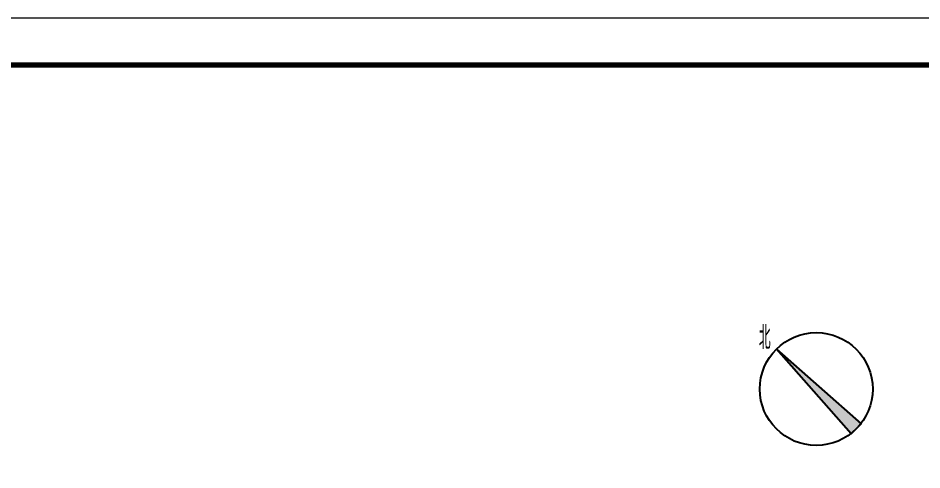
# Model space of a CAD drawing. Header units: millimetres. Extents: x -26062 to 33338, y -26608 to 15392.
# Drawn here: x -5094 to 14122, y 5779 to 15392 of the extents above; entities that cross this region are included whole.
import ezdxf
from ezdxf.enums import TextEntityAlignment as Align

# ---------------------------------------------------------------- set-up
doc = ezdxf.new("R2010")
doc.units = ezdxf.units.MM
doc.header["$LTSCALE"] = 100
for name, color, linetype, lineweight in [('ANNO', 7, 'CONTINUOUS', 25), ('FRAME', 7, 'CONTINUOUS', 70), ('TITLE', 7, 'CONTINUOUS', 18)]:
    doc.layers.add(name, color=color, linetype=linetype, lineweight=lineweight)
doc.styles.add('HZ', font='gbenor.shx', dxfattribs={"width": 0.7, "bigfont": 'gbcbig.shx'})

msp = doc.modelspace()

# ---------------------------------------------------------------- hatches: boundary and pattern name
at = {"layer": 'ANNO'}
msp.add_hatch(color=256, dxfattribs=at).paths.add_polyline_path([(11027.47, 8348.53), (12830.59, 6757.54), (12618.46, 6545.41)])

# ---------------------------------------------------------------- linework, layer by layer
msp.add_lwpolyline([(11027.47, 8348.53), (12830.59, 6757.54), (12618.46, 6545.41)], close=True, dxfattribs=at)
msp.add_circle((11876, 7500), 1200, dxfattribs=at)
at = {"layer": 'FRAME', "lineweight": 70}
msp.add_lwpolyline([(-23562, -25607.99), (32338, -25607.99), (32338, 14392.01), (-23562, 14392.01)], close=True, dxfattribs=at)
at = {"layer": 'TITLE'}
msp.add_lwpolyline([(-26062, -26607.99), (33338, -26607.99), (33338, 15392.01), (-26062, 15392.01)], close=True, dxfattribs=at)

# ---------------------------------------------------------------- texts
at = {"layer": 'ANNO', "style": 'HZ', "width": 0.7}
msp.add_text('北', height=500, dxfattribs=at).set_placement((10779.98, 8596.02), align=Align.MIDDLE_CENTER)

doc.saveas('drawing.dxf')
